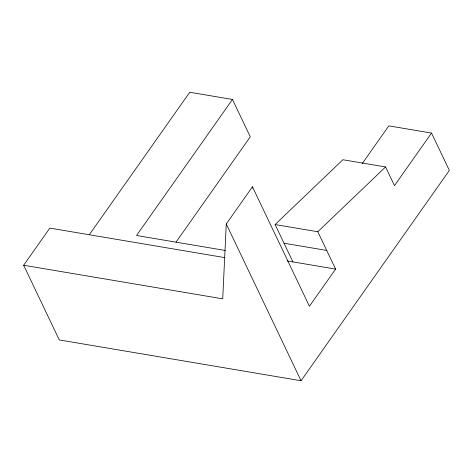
<?xml version="1.0" encoding="UTF-8"?>
<svg xmlns="http://www.w3.org/2000/svg" width="473" height="473" viewBox="0 0 473 473"><rect width="100%" height="100%" fill="white"/><g stroke="black" fill="none" stroke-linecap="round" stroke-linejoin="round"><path stroke-width="0.71" d="M292.917 261.894L275.103 224.545L317.803 231.752L335.617 269.102L309.425 306.25L252.458 186.817L226.265 223.966L222.718 298.847L23.65 265.241L49.842 228.092L224.935 257.649M252.387 188.284L252.458 186.817M89.356 234.661L189.768 92.253L232.468 99.46L250.282 136.809L176.009 242.146M232.468 99.46L136.549 235.495L225.278 250.477M362.306 163.481L388.836 125.859L431.536 133.067L449.35 170.41L301.047 380.747L59.279 339.933L23.65 265.241M431.536 133.067L394.482 185.623L385.572 166.951L342.872 159.738L275.103 224.545M317.803 231.752L385.572 166.951M284.013 243.223L326.713 250.43M287.099 260.913L335.617 269.102M226.265 223.966L301.047 380.747"/></g></svg>
